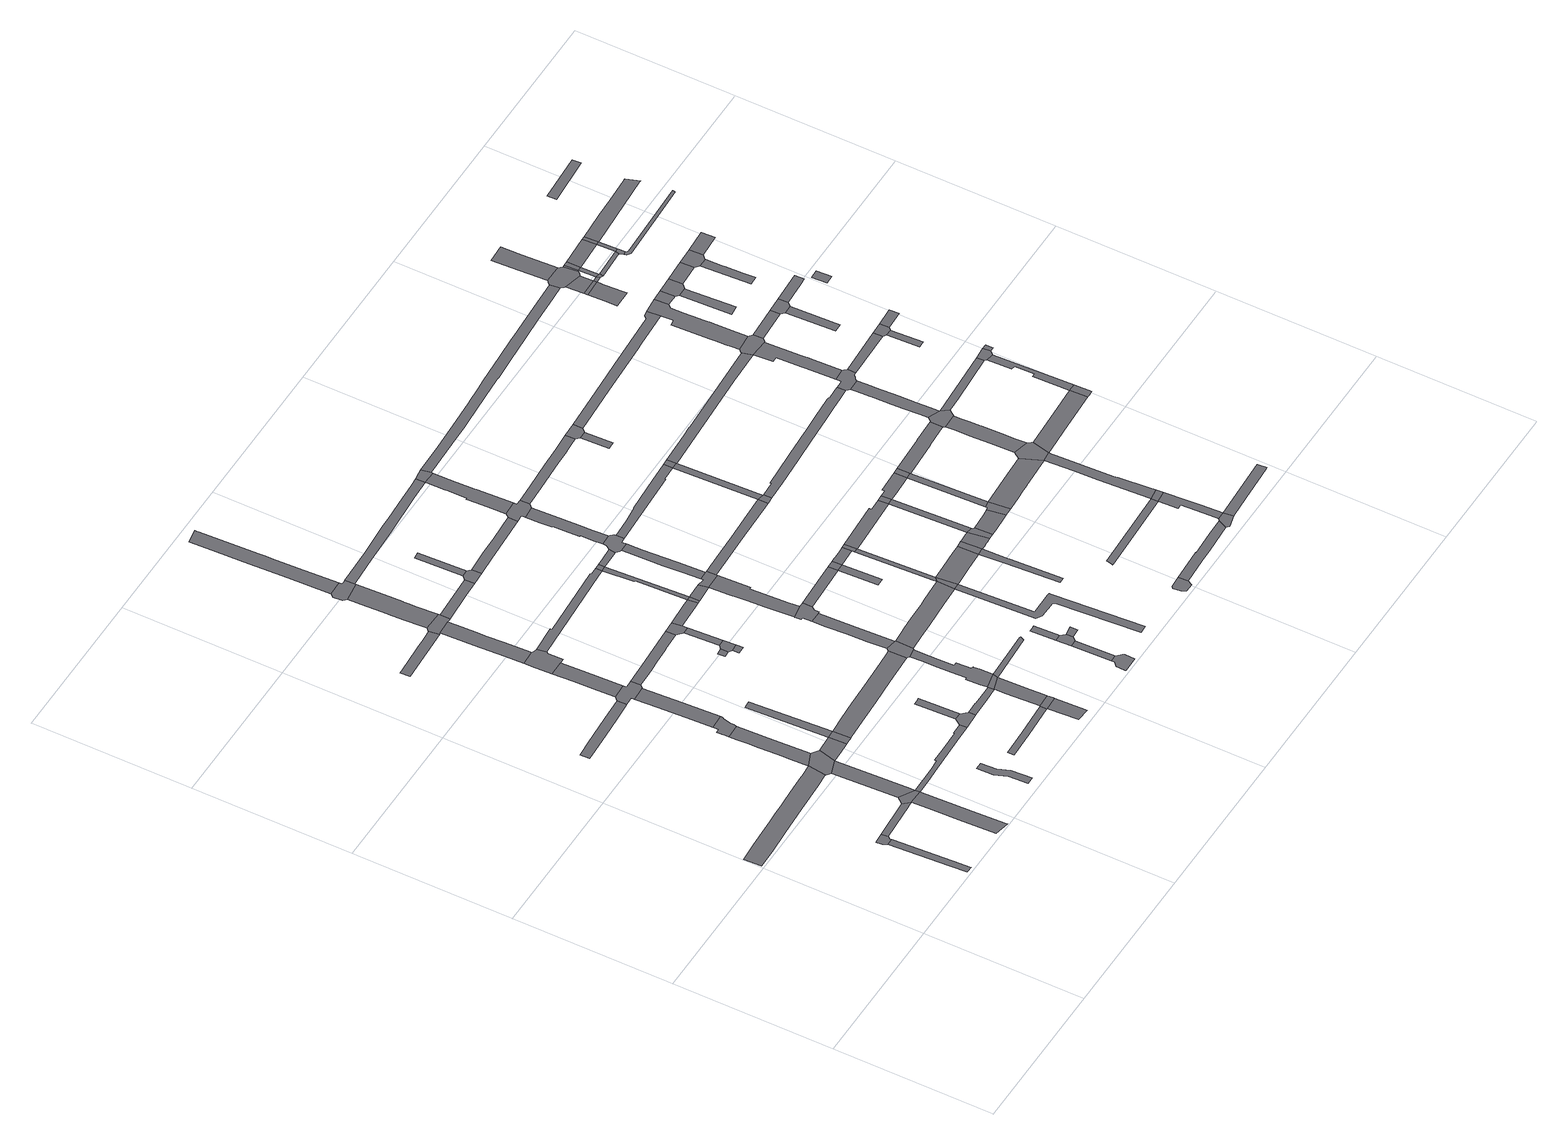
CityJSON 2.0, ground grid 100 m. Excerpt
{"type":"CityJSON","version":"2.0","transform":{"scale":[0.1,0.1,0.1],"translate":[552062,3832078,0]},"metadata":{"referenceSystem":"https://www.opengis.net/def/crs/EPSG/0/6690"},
"CityObjects":{
"road1":{"type":"Road","attributes":{"RoadStructureAttribute.sectionType":"1"},"geometry":[{"type":"MultiSurface","lod":"1","boundaries":[[[0,1,2,3,4,5,6]]]}]},
"road2":{"type":"Road","geometry":[{"type":"MultiSurface","lod":"1","boundaries":[[[7,8,9,10,3,2,11,12]]]}]},
"road3":{"type":"Road","attributes":{"RoadStructureAttribute.sectionType":"1"},"geometry":[{"type":"MultiSurface","lod":"1","boundaries":[[[13,14,15,16,17,18,19,20,21,22,23,24,25,26,27,28,29]]]}]},
"road4":{"type":"Road","attributes":{"RoadStructureAttribute.sectionType":"1"},"geometry":[{"type":"MultiSurface","lod":"1","boundaries":[[[30,31,7,12,32,33,34]]]}]},
"road5":{"type":"Road","attributes":{"RoadStructureAttribute.sectionType":"1"},"geometry":[{"type":"MultiSurface","lod":"1","boundaries":[[[34,35,36,37,38,39,40,41,42,43]]]}]},
"road6":{"type":"Road","geometry":[{"type":"MultiSurface","lod":"1","boundaries":[[[44,45,30,34,43,46]]]}]},
"road7":{"type":"Road","attributes":{"RoadStructureAttribute.sectionType":"1"},"geometry":[{"type":"MultiSurface","lod":"1","boundaries":[[[47,48,49,50,51,44,46]]]}]},
"road8":{"type":"Road","attributes":{"RoadStructureAttribute.sectionType":"1"},"geometry":[{"type":"MultiSurface","lod":"1","boundaries":[[[52,53,54,55,56,57,58,59,60,61,62]]]}]},
"road9":{"type":"Road","geometry":[{"type":"MultiSurface","lod":"1","boundaries":[[[63,64,65,66,13,29,67,68,51,50,69]]]}]},
"road10":{"type":"Road","attributes":{"RoadStructureAttribute.sectionType":"1"},"geometry":[{"type":"MultiSurface","lod":"1","boundaries":[[[70,71,72,73,74,75,76,77,78,79,80,13,66]]]}]},
"road11":{"type":"Road","attributes":{"RoadStructureAttribute.sectionType":"1"},"geometry":[{"type":"MultiSurface","lod":"1","boundaries":[[[81,82,69,50,83,84,85]]]}]},
"road12":{"type":"Road","attributes":{"RoadStructureAttribute.sectionType":"1"},"geometry":[{"type":"MultiSurface","lod":"1","boundaries":[[[86,87,88,89,90,91,92,93]]]}]},
"road13":{"type":"Road","geometry":[{"type":"MultiSurface","lod":"1","boundaries":[[[94,95,96,97,98,99,100,101,102,103,104,73,72]]]}]},
"road14":{"type":"Road","attributes":{"RoadStructureAttribute.sectionType":"1"},"geometry":[{"type":"MultiSurface","lod":"1","boundaries":[[[105,106,107,108,109,110,111,46,43,112,113,114,115,116]]]}]},
"road15":{"type":"Road","geometry":[{"type":"MultiSurface","lod":"1","boundaries":[[[117,81,85,118,119,120]]]}]},
"road16":{"type":"Road","attributes":{"RoadStructureAttribute.sectionType":"1"},"geometry":[{"type":"MultiSurface","lod":"1","boundaries":[[[121,122,123,124,125,126,99,98]]]}]},
"road17":{"type":"Road","attributes":{"RoadStructureAttribute.sectionType":"1"},"geometry":[{"type":"MultiSurface","lod":"1","boundaries":[[[127,128,129,81,117]]]}]},
"road18":{"type":"Road","geometry":[{"type":"MultiSurface","lod":"1","boundaries":[[[130,131,132,133,134,135,52,62,136,137,138,124,123,139,140,141]]]}]},
"road19":{"type":"Road","attributes":{"RoadStructureAttribute.sectionType":"1"},"geometry":[{"type":"MultiSurface","lod":"1","boundaries":[[[142,143,144,145,146,147,148,149,150,151]]]}]},
"road20":{"type":"Road","attributes":{"RoadStructureAttribute.sectionType":"1"},"geometry":[{"type":"MultiSurface","lod":"1","boundaries":[[[152,153,154,155,156,133,132]]]}]},
"road21":{"type":"Road","geometry":[{"type":"MultiSurface","lod":"1","boundaries":[[[157,158,159,160,161,162,163,154,153,164,165,166,167,168,169]]]}]},
"road22":{"type":"Road","attributes":{"RoadStructureAttribute.sectionType":"1"},"geometry":[{"type":"MultiSurface","lod":"1","boundaries":[[[170,171,172,173,174,175,176,177,161,160]]]}]},
"road23":{"type":"Road","attributes":{"RoadStructureAttribute.sectionType":"1"},"geometry":[{"type":"MultiSurface","lod":"1","boundaries":[[[178,179,180,181,182,183]]]}]},
"road24":{"type":"Road","geometry":[{"type":"MultiSurface","lod":"1","boundaries":[[[184,116,115,185,186,187]]]}]},
"road25":{"type":"Road","attributes":{"RoadStructureAttribute.sectionType":"1"},"geometry":[{"type":"MultiSurface","lod":"1","boundaries":[[[188,189,190,184,187]]]}]},
"road26":{"type":"Road","geometry":[{"type":"MultiSurface","lod":"1","boundaries":[[[191,192,142,151,175,174,193,194,195,196]]]}]},
"road27":{"type":"Road","attributes":{"RoadStructureAttribute.sectionType":"1"},"geometry":[{"type":"MultiSurface","lod":"1","boundaries":[[[197,198,199,200,201,202,203,204,117,120,205,206,207,208]]]}]},
"road28":{"type":"Road","attributes":{"RoadStructureAttribute.sectionType":"1"},"geometry":[{"type":"MultiSurface","lod":"1","boundaries":[[[209,210,211,141,140,212,213,214,215,216,217,218,219]]]}]},
"road29":{"type":"Road","attributes":{"RoadStructureAttribute.sectionType":"1"},"geometry":[{"type":"MultiSurface","lod":"1","boundaries":[[[220,221,222,223,224,225,226,227,228,229,230,231,191,196]]]}]},
"road30":{"type":"Road","attributes":{"RoadStructureAttribute.sectionType":"1"},"geometry":[{"type":"MultiSurface","lod":"1","boundaries":[[[232,233,234,186,185,235,236,237]]]}]},
"road31":{"type":"Road","attributes":{"RoadStructureAttribute.sectionType":"1"},"geometry":[{"type":"MultiSurface","lod":"1","boundaries":[[[238,239,240,241,242,243,244]]]}]},
"road32":{"type":"Road","geometry":[{"type":"MultiSurface","lod":"1","boundaries":[[[245,246,247,248]]]}]},
"road33":{"type":"Road","geometry":[{"type":"MultiSurface","lod":"1","boundaries":[[[249,250,251,252,253,254,255,256,226,225,257,258]]]}]},
"road34":{"type":"Road","geometry":[{"type":"MultiSurface","lod":"1","boundaries":[[[259,260,261,178,183,262,241,240]]]}]},
"road35":{"type":"Road","attributes":{"RoadStructureAttribute.sectionType":"1"},"geometry":[{"type":"MultiSurface","lod":"1","boundaries":[[[263,264,265,266]]]}]},
"road36":{"type":"Road","geometry":[{"type":"MultiSurface","lod":"1","boundaries":[[[267,268,245,248,266,265]]]}]},
"road37":{"type":"Road","attributes":{"RoadStructureAttribute.sectionType":"1"},"geometry":[{"type":"MultiSurface","lod":"1","boundaries":[[[269,270,271,272,236,273,274,275,276,277,261,260]]]}]},
"road38":{"type":"Road","attributes":{"RoadStructureAttribute.sectionType":"1"},"geometry":[{"type":"MultiSurface","lod":"1","boundaries":[[[278,279,195,194,280,281]]]}]},
"road39":{"type":"Road","attributes":{"RoadStructureAttribute.sectionType":"1"},"geometry":[{"type":"MultiSurface","lod":"1","boundaries":[[[282,283,268,267]]]}]},
"road40":{"type":"Road","geometry":[{"type":"MultiSurface","lod":"1","boundaries":[[[284,285,237,236,272]]]}]},
"road41":{"type":"Road","geometry":[{"type":"MultiSurface","lod":"1","boundaries":[[[286,209,219,283,282,287]]]}]},
"road42":{"type":"Road","attributes":{"RoadStructureAttribute.sectionType":"1"},"geometry":[{"type":"MultiSurface","lod":"1","boundaries":[[[288,289,290,291,292,293,294,295,296,297,298,299,300,253,252]]]}]},
"road43":{"type":"Road","attributes":{"RoadStructureAttribute.sectionType":"1"},"geometry":[{"type":"MultiSurface","lod":"1","boundaries":[[[301,302,303,304,305,169,168,306,307,308]]]}]},
"road44":{"type":"Road","attributes":{"RoadStructureAttribute.sectionType":"1"},"geometry":[{"type":"MultiSurface","lod":"1","boundaries":[[[309,310,311,312,313,314,315,316,317,318,319,320,321,322,323,324,325,326,327,328,329,285,284]]]}]},
"road45":{"type":"Road","geometry":[{"type":"MultiSurface","lod":"1","boundaries":[[[330,331,332,197,208,333,334,322,321,335,336,337,338]]]}]},
"road46":{"type":"Road","attributes":{"RoadStructureAttribute.sectionType":"1"},"geometry":[{"type":"MultiSurface","lod":"1","boundaries":[[[339,340,286,287,341,342,343]]]}]},
"road47":{"type":"Road","geometry":[{"type":"MultiSurface","lod":"1","boundaries":[[[344,278,281,345,346,347,348,349]]]}]},
"road48":{"type":"Road","attributes":{"RoadStructureAttribute.sectionType":"1"},"geometry":[{"type":"MultiSurface","lod":"1","boundaries":[[[350,351,352,353,354,284,272]]]}]},
"road49":{"type":"Road","attributes":{"RoadStructureAttribute.sectionType":"1"},"geometry":[{"type":"MultiSurface","lod":"1","boundaries":[[[355,356,357,344,349]]]}]},
"road50":{"type":"Road","attributes":{"RoadStructureAttribute.sectionType":"1"},"geometry":[{"type":"MultiSurface","lod":"1","boundaries":[[[358,359,360,361,362,363,364,330,338]]]}]},
"road51":{"type":"Road","geometry":[{"type":"MultiSurface","lod":"1","boundaries":[[[365,339,343,366]]]}]},
"road52":{"type":"Road","geometry":[{"type":"MultiSurface","lod":"1","boundaries":[[[367,368,369,370,371,372,373,374,361,360,375,376,377,378,379,380]]]}]},
"road53":{"type":"Road","attributes":{"RoadStructureAttribute.sectionType":"1"},"geometry":[{"type":"MultiSurface","lod":"1","boundaries":[[[381,307,382,383,339,365]]]}]},
"road54":{"type":"Road","geometry":[{"type":"MultiSurface","lod":"1","boundaries":[[[384,385,386,387,388,389,390,391,392,393]]]}]},
"road55":{"type":"Road","attributes":{"RoadStructureAttribute.sectionType":"1"},"geometry":[{"type":"MultiSurface","lod":"1","boundaries":[[[394,395,365,366,396]]]}]},
"road56":{"type":"Road","attributes":{"RoadStructureAttribute.sectionType":"1"},"geometry":[{"type":"MultiSurface","lod":"1","boundaries":[[[397,398,399,400,401,402,396,403,404,405,406,407,370,369]]]}]},
"road57":{"type":"Road","attributes":{"RoadStructureAttribute.sectionType":"1"},"geometry":[{"type":"MultiSurface","lod":"1","boundaries":[[[408,409,387,386]]]}]},
"road58":{"type":"Road","geometry":[{"type":"MultiSurface","lod":"1","boundaries":[[[410,308,307,381]]]}]},
"road59":{"type":"Road","attributes":{"RoadStructureAttribute.sectionType":"1"},"geometry":[{"type":"MultiSurface","lod":"1","boundaries":[[[411,412,413,414,415,416,258,257,417,418,419,420]]]}]},
"road60":{"type":"Road","geometry":[{"type":"MultiSurface","lod":"1","boundaries":[[[421,422,409,408,423,424]]]}]},
"road61":{"type":"Road","attributes":{"RoadStructureAttribute.sectionType":"1"},"geometry":[{"type":"MultiSurface","lod":"1","boundaries":[[[425,426,427,348,347,428,429,430]]]}]},
"road62":{"type":"Road","geometry":[{"type":"MultiSurface","lod":"1","boundaries":[[[431,432,433,434,394,396,402,435]]]}]},
"road63":{"type":"Road","attributes":{"RoadStructureAttribute.sectionType":"1"},"geometry":[{"type":"MultiSurface","lod":"1","boundaries":[[[436,437,438,439,440,441,442,443,444,445,336,335,446,447,448,449,450,451]]]}]},
"road64":{"type":"Road","attributes":{"RoadStructureAttribute.sectionType":"1"},"geometry":[{"type":"MultiSurface","lod":"1","boundaries":[[[452,453,454,422,421]]]}]},
"road65":{"type":"Road","attributes":{"RoadStructureAttribute.sectionType":"1"},"geometry":[{"type":"MultiSurface","lod":"1","boundaries":[[[455,456,410,381,457]]]}]},
"road66":{"type":"Road","geometry":[{"type":"MultiSurface","lod":"1","boundaries":[[[458,459,460,461,424,423]]]}]},
"road67":{"type":"Road","attributes":{"RoadStructureAttribute.sectionType":"1"},"geometry":[{"type":"MultiSurface","lod":"1","boundaries":[[[462,463,464,465,466,467,468,469,433,432]]]}]},
"road68":{"type":"Road","attributes":{"RoadStructureAttribute.sectionType":"1"},"geometry":[{"type":"MultiSurface","lod":"1","boundaries":[[[470,471,367,380,472,473,474]]]}]},
"road69":{"type":"Road","geometry":[{"type":"MultiSurface","lod":"1","boundaries":[[[475,476,477,478,479,480,481,455,457,482,483,465,464,484,485,486]]]}]},
"road70":{"type":"Road","attributes":{"RoadStructureAttribute.sectionType":"1"},"geometry":[{"type":"MultiSurface","lod":"1","boundaries":[[[487,488,489,490,491,451,492,493,494,495,496,497,498,499]]]}]},
"road71":{"type":"Road","geometry":[{"type":"MultiSurface","lod":"1","boundaries":[[[500,501,502,474]]]}]},
"road72":{"type":"Road","attributes":{"RoadStructureAttribute.sectionType":"1"},"geometry":[{"type":"MultiSurface","lod":"1","boundaries":[[[503,504,505,506,507,508,509,510,511,512,513,514,479,478]]]}]},
"road73":{"type":"Road","geometry":[{"type":"MultiSurface","lod":"1","boundaries":[[[515,470,474,502]]]}]},
"road74":{"type":"Road","geometry":[{"type":"MultiSurface","lod":"1","boundaries":[[[516,436,451,491]]]}]},
"road75":{"type":"Road","geometry":[{"type":"MultiSurface","lod":"1","boundaries":[[[517,518,519,520,521,522,425,430,523,524,507,506,525,526,527,528,529]]]}]},
"road76":{"type":"Road","attributes":{"RoadStructureAttribute.sectionType":"1"},"geometry":[{"type":"MultiSurface","lod":"1","boundaries":[[[530,531,532,436,516]]]}]},
"road77":{"type":"Road","attributes":{"RoadStructureAttribute.sectionType":"1"},"geometry":[{"type":"MultiSurface","lod":"1","boundaries":[[[533,534,535,536,537,515,502,538,539]]]}]},
"road78":{"type":"Road","attributes":{"RoadStructureAttribute.sectionType":"1"},"geometry":[{"type":"MultiSurface","lod":"1","boundaries":[[[540,541,542,543,544,431,435,545,546,547,548,549]]]}]},
"road79":{"type":"Road","attributes":{"RoadStructureAttribute.sectionType":"1"},"geometry":[{"type":"MultiSurface","lod":"1","boundaries":[[[420,550,551,552,553,554,555,556,557,558,520,519,559,560,561,562,563,564]]]}]},
"road80":{"type":"Road","attributes":{"RoadStructureAttribute.sectionType":"1"},"geometry":[{"type":"MultiSurface","lod":"1","boundaries":[[[565,566,567,516,491,568,569,570,571,572]]]}]},
"road81":{"type":"Road","geometry":[{"type":"MultiSurface","lod":"1","boundaries":[[[573,533,539,574,531,530]]]}]},
"road82":{"type":"Road","geometry":[{"type":"MultiSurface","lod":"1","boundaries":[[[575,576,411,420,564,577]]]}]},
"road83":{"type":"Road","attributes":{"RoadStructureAttribute.sectionType":"1"},"geometry":[{"type":"MultiSurface","lod":"1","boundaries":[[[572,578,579,580,581,582,583,584]]]}]},
"road84":{"type":"Road","attributes":{"RoadStructureAttribute.sectionType":"1"},"geometry":[{"type":"MultiSurface","lod":"1","boundaries":[[[585,586,587,588,589,486,485,590,591,592,593]]]}]},
"road85":{"type":"Road","geometry":[{"type":"MultiSurface","lod":"1","boundaries":[[[594,595,596,597,598,599,600]]]}]},
"road86":{"type":"Road","geometry":[{"type":"MultiSurface","lod":"1","boundaries":[[[601,565,572,584]]]}]},
"road87":{"type":"Road","attributes":{"RoadStructureAttribute.sectionType":"1"},"geometry":[{"type":"MultiSurface","lod":"1","boundaries":[[[602,603,604,573,530,605,606,607,608]]]}]},
"road88":{"type":"Road","attributes":{"RoadStructureAttribute.sectionType":"1"},"geometry":[{"type":"MultiSurface","lod":"1","boundaries":[[[609,610,611,612,601,584,613,614,615,616,617,618]]]}]},
"road89":{"type":"Road","attributes":{"RoadStructureAttribute.sectionType":"1"},"geometry":[{"type":"MultiSurface","lod":"1","boundaries":[[[619,620,621,622,529,528,623,624,625,626,627,628]]]}]},
"road90":{"type":"Road","geometry":[{"type":"MultiSurface","lod":"1","boundaries":[[[540,549,629,630,631]]]}]},
"road91":{"type":"Road","geometry":[{"type":"MultiSurface","lod":"1","boundaries":[[[609,618,632,633,634,635]]]}]},
"road92":{"type":"Road","attributes":{"RoadStructureAttribute.sectionType":"1"},"geometry":[{"type":"MultiSurface","lod":"1","boundaries":[[[593,540,631,636]]]}]},
"road93":{"type":"Road","attributes":{"RoadStructureAttribute.sectionType":"1"},"geometry":[{"type":"MultiSurface","lod":"1","boundaries":[[[637,607,609,635]]]}]},
"road94":{"type":"Road","attributes":{"RoadStructureAttribute.sectionType":"1"},"geometry":[{"type":"MultiSurface","lod":"1","boundaries":[[[638,639,633,632,640,641,642]]]}]},
"road95":{"type":"Road","geometry":[{"type":"MultiSurface","lod":"1","boundaries":[[[643,608,607,637]]]}]},
"road96":{"type":"Road","attributes":{"RoadStructureAttribute.sectionType":"1"},"geometry":[{"type":"MultiSurface","lod":"1","boundaries":[[[644,645,646,647,594,600,648,649,650]]]}]},
"road97":{"type":"Road","geometry":[{"type":"MultiSurface","lod":"1","boundaries":[[[651,585,593,636]]]}]},
"road98":{"type":"Road","attributes":{"RoadStructureAttribute.sectionType":"1"},"geometry":[{"type":"MultiSurface","lod":"1","boundaries":[[[652,653,654,655,656,657]]]}]},
"road99":{"type":"Road","geometry":[{"type":"MultiSurface","lod":"1","boundaries":[[[658,659,660,661,662,638,642,663]]]}]},
"road100":{"type":"Road","geometry":[{"type":"MultiSurface","lod":"1","boundaries":[[[664,665,666,667,668]]]}]},
"road101":{"type":"Road","attributes":{"RoadStructureAttribute.sectionType":"1"},"geometry":[{"type":"MultiSurface","lod":"1","boundaries":[[[669,670,671,672,643,637,673,674,675]]]}]},
"road102":{"type":"Road","geometry":[{"type":"MultiSurface","lod":"1","boundaries":[[[676,619,628,668,667,677]]]}]},
"road103":{"type":"Road","attributes":{"RoadStructureAttribute.sectionType":"1"},"geometry":[{"type":"MultiSurface","lod":"1","boundaries":[[[678,675,659,658]]]}]},
"road104":{"type":"Road","geometry":[{"type":"MultiSurface","lod":"1","boundaries":[[[679,669,675,678]]]}]},
"road105":{"type":"Road","geometry":[{"type":"MultiSurface","lod":"1","boundaries":[[[680,681,682,683,644,650,684,685,686,687]]]}]},
"road106":{"type":"Road","attributes":{"RoadStructureAttribute.sectionType":"1"},"geometry":[{"type":"MultiSurface","lod":"1","boundaries":[[[688,689,690,658,663,691,692,693,694,695,696,697,698]]]}]},
"road107":{"type":"Road","attributes":{"RoadStructureAttribute.sectionType":"1"},"geometry":[{"type":"MultiSurface","lod":"1","boundaries":[[[699,700,701,657,702,703,704,705,706,707,708,709,710,680,687]]]}]},
"road108":{"type":"Road","attributes":{"RoadStructureAttribute.sectionType":"1"},"geometry":[{"type":"MultiSurface","lod":"1","boundaries":[[[711,712,713,714,715,716,717,718,719,720,721,722,723,630,629,724,725,726,727,728,729,730,731]]]}]},
"road109":{"type":"Road","geometry":[{"type":"MultiSurface","lod":"1","boundaries":[[[732,652,657,701]]]}]},
"road110":{"type":"Road","attributes":{"RoadStructureAttribute.sectionType":"1"},"geometry":[{"type":"MultiSurface","lod":"1","boundaries":[[[733,734,735,736,737,738,739,740,741,742,743,744,745,746,747,575,577,748,749,750,751,752,753,754,755,756,757,758]]]}]},
"road111":{"type":"Road","attributes":{"RoadStructureAttribute.sectionType":"1"},"geometry":[{"type":"MultiSurface","lod":"1","boundaries":[[[759,760,761,679,678,762,763,764,765]]]}]},
"road112":{"type":"Road","attributes":{"RoadStructureAttribute.sectionType":"1"},"geometry":[{"type":"MultiSurface","lod":"1","boundaries":[[[766,767,768,769,770,771,772,773,774,775,698,776,777,778,779,652,732]]]}]},
"road113":{"type":"Road","attributes":{"RoadStructureAttribute.sectionType":"1"},"geometry":[{"type":"MultiSurface","lod":"1","boundaries":[[[780,781,782,783,784,785,786,651,636,787,788,789,790]]]}]},
"road114":{"type":"Road","attributes":{"RoadStructureAttribute.sectionType":"1"},"geometry":[{"type":"MultiSurface","lod":"1","boundaries":[[[791,687,686,792,793,794,795,796,797]]]}]},
"road115":{"type":"Road","geometry":[{"type":"MultiSurface","lod":"1","boundaries":[[[798,799,800,688,698,775,801,802,803,804]]]}]},
"road116":{"type":"Road","attributes":{"RoadStructureAttribute.sectionType":"1"},"geometry":[{"type":"MultiSurface","lod":"1","boundaries":[[[805,806,807,808,809,810,811,812,813,814,815,798,804]]]}]},
"road117":{"type":"Road","attributes":{"RoadStructureAttribute.sectionType":"1"},"geometry":[{"type":"MultiSurface","lod":"1","boundaries":[[[816,817,818,819,820,821,676,677,822,823,824,825,826,827]]]}]},
"road118":{"type":"Road","geometry":[{"type":"MultiSurface","lod":"1","boundaries":[[[828,829,830,831,759,765,812,811,832,833,834]]]}]},
"road119":{"type":"Road","attributes":{"RoadStructureAttribute.sectionType":"1"},"geometry":[{"type":"MultiSurface","lod":"1","boundaries":[[[835,836,837,838,839,840,841,842,843,844,845,846,847,848,849,850,851,852,828,834]]]}]},
"road120":{"type":"Road","attributes":{"RoadStructureAttribute.sectionType":"1"},"geometry":[{"type":"MultiSurface","lod":"1","boundaries":[[[853,854,855,856,857,801,775,858,859,860,861]]]}]},
"road121":{"type":"Road","geometry":[{"type":"MultiSurface","lod":"1","boundaries":[[[862,863,864,865,866,867,868,731,730,843,842,869,870,871,872,873,874,875,876]]]}]},
"road122":{"type":"Road","attributes":{"RoadStructureAttribute.sectionType":"1"},"geometry":[{"type":"MultiSurface","lod":"1","boundaries":[[[790,877,878,879,880,881,882,883,884,865,864,885,886,887,888,889]]]}]},
"road123":{"type":"Road","attributes":{"RoadStructureAttribute.sectionType":"1"},"geometry":[{"type":"MultiSurface","lod":"1","boundaries":[[[890,834,833,891,892]]]}]},
"road124":{"type":"Road","geometry":[{"type":"MultiSurface","lod":"1","boundaries":[[[893,894,895,896,897,898,899,780,790,889,900,901,902,903,904]]]}]},
"road125":{"type":"Road","geometry":[{"type":"MultiSurface","lod":"1","boundaries":[[[853,861,905,906,907]]]}]},
"road126":{"type":"Road","attributes":{"RoadStructureAttribute.sectionType":"1"},"geometry":[{"type":"MultiSurface","lod":"1","boundaries":[[[908,876,875,909]]]}]},
"road127":{"type":"Road","attributes":{"RoadStructureAttribute.sectionType":"1"},"geometry":[{"type":"MultiSurface","lod":"1","boundaries":[[[910,911,816,827,912,913,914,915,916,917,918,919,920,897,896,921,922,923,924,925,926,927,928,929]]]}]},
"road128":{"type":"Road","attributes":{"RoadStructureAttribute.sectionType":"1"},"geometry":[{"type":"MultiSurface","lod":"1","boundaries":[[[930,931,932,933,934,853,907,935]]]}]},
"road129":{"type":"Road","attributes":{"RoadStructureAttribute.sectionType":"1"},"geometry":[{"type":"MultiSurface","lod":"1","boundaries":[[[936,904,903,937,938]]]}]},
"road130":{"type":"Road","attributes":{"RoadStructureAttribute.sectionType":"1"},"geometry":[{"type":"MultiSurface","lod":"1","boundaries":[[[939,940,941,942,943,944,945,946,947]]]}]},
"road131":{"type":"Road","geometry":[{"type":"MultiSurface","lod":"1","boundaries":[[[948,890,892,930,935,949]]]}]},
"road132":{"type":"Road","geometry":[{"type":"MultiSurface","lod":"1","boundaries":[[[950,951,947,946]]]}]},
"road133":{"type":"Road","geometry":[{"type":"MultiSurface","lod":"1","boundaries":[[[952,953,954,955]]]}]},
"road134":{"type":"Road","geometry":[{"type":"MultiSurface","lod":"1","boundaries":[[[956,957,910,929,958]]]}]},
"road135":{"type":"Road","attributes":{"RoadStructureAttribute.sectionType":"1"},"geometry":[{"type":"MultiSurface","lod":"1","boundaries":[[[959,951,950,960,961]]]}]},
"road136":{"type":"Road","attributes":{"RoadStructureAttribute.sectionType":"1"},"geometry":[{"type":"MultiSurface","lod":"1","boundaries":[[[962,948,949,963]]]}]},
"road137":{"type":"Road","geometry":[{"type":"MultiSurface","lod":"1","boundaries":[[[964,965,908,909,952,955,966]]]}]},
"road138":{"type":"Road","geometry":[{"type":"MultiSurface","lod":"1","boundaries":[[[967,968,969,970,971,733,758,972,973,959,961,974,975,976,977,978]]]}]},
"road139":{"type":"Road","attributes":{"RoadStructureAttribute.sectionType":"1"},"geometry":[{"type":"MultiSurface","lod":"1","boundaries":[[[979,980,981,982]]]}]},
"road140":{"type":"Road","attributes":{"RoadStructureAttribute.sectionType":"1"},"geometry":[{"type":"MultiSurface","lod":"1","boundaries":[[[983,984,985,986]]]}]},
"road141":{"type":"Road","attributes":{"RoadStructureAttribute.sectionType":"1"},"geometry":[{"type":"MultiSurface","lod":"1","boundaries":[[[987,950,946,988]]]}]},
"road142":{"type":"Road","geometry":[{"type":"MultiSurface","lod":"1","boundaries":[[[989,936,938,982,981,990]]]}]},
"road143":{"type":"Road","attributes":{"RoadStructureAttribute.sectionType":"1"},"geometry":[{"type":"MultiSurface","lod":"1","boundaries":[[[991,992,993,994,969,968,967,978]]]}]},
"road144":{"type":"Road","geometry":[{"type":"MultiSurface","lod":"1","boundaries":[[[995,956,958,986,985,996]]]}]},
"road145":{"type":"Road","geometry":[{"type":"MultiSurface","lod":"1","boundaries":[[[987,988,997,998,999]]]}]},
"road146":{"type":"Road","attributes":{"RoadStructureAttribute.sectionType":"1"},"geometry":[{"type":"MultiSurface","lod":"1","boundaries":[[[1000,1001,987,999]]]}]},
"road147":{"type":"Road","attributes":{"RoadStructureAttribute.sectionType":"1"},"geometry":[{"type":"MultiSurface","lod":"1","boundaries":[[[1002,977,976,1001]]]}]},
"road148":{"type":"Road","attributes":{"RoadStructureAttribute.sectionType":"1"},"geometry":[{"type":"MultiSurface","lod":"1","boundaries":[[[1003,964,966,1004]]]}]},
"road149":{"type":"Road","geometry":[{"type":"MultiSurface","lod":"1","boundaries":[[[1005,1002,1001,1000]]]}]},
"road150":{"type":"Road","attributes":{"RoadStructureAttribute.sectionType":"1"},"geometry":[{"type":"MultiSurface","lod":"1","boundaries":[[[1006,998,997,1007]]]}]},
"road151":{"type":"Road","attributes":{"RoadStructureAttribute.sectionType":"1"},"geometry":[{"type":"MultiSurface","lod":"1","boundaries":[[[1008,1009,995,996,1010]]]}]},
"road152":{"type":"Road","attributes":{"RoadStructureAttribute.sectionType":"1"},"geometry":[{"type":"MultiSurface","lod":"1","boundaries":[[[1011,1012,989,990,1013,1014]]]}]},
"road153":{"type":"Road","attributes":{"RoadStructureAttribute.sectionType":"1"},"geometry":[{"type":"MultiSurface","lod":"1","boundaries":[[[1015,1005,1000,1016]]]}]},
"road154":{"type":"Road","attributes":{"RoadStructureAttribute.sectionType":"1"},"geometry":[{"type":"MultiSurface","lod":"1","boundaries":[[[1017,1018,1019,1020,1021,1022,1023]]]}]},
"road155":{"type":"Road","geometry":[{"type":"MultiSurface","lod":"1","boundaries":[[[1024,1006,1007,1025,1026]]]}]},
"road156":{"type":"Road","attributes":{"RoadStructureAttribute.sectionType":"1"},"geometry":[{"type":"MultiSurface","lod":"1","boundaries":[[[1027,1016,1006,1024]]]}]},
"road157":{"type":"Road","geometry":[{"type":"MultiSurface","lod":"1","boundaries":[[[1028,1008,1010,1017,1023,1029,1030]]]}]},
"road158":{"type":"Road","geometry":[{"type":"MultiSurface","lod":"1","boundaries":[[[1031,1015,1016,1027]]]}]},
"road159":{"type":"Road","attributes":{"RoadStructureAttribute.sectionType":"1"},"geometry":[{"type":"MultiSurface","lod":"1","boundaries":[[[1032,1033,1034,1035]]]}]},
"road160":{"type":"Road","attributes":{"RoadStructureAttribute.sectionType":"1"},"geometry":[{"type":"MultiSurface","lod":"1","boundaries":[[[1036,1028,1030,1037]]]}]},
"road161":{"type":"Road","attributes":{"RoadStructureAttribute.sectionType":"1"},"geometry":[{"type":"MultiSurface","lod":"1","boundaries":[[[1038,1039,1026,1025,1040,1041,1042,1043]]]}]},
"road162":{"type":"Road","attributes":{"RoadStructureAttribute.sectionType":"1"},"geometry":[{"type":"MultiSurface","lod":"1","boundaries":[[[1044,1045,1046,1047,1048,1031,1027,1049,1050]]]}]},
"road163":{"type":"Road","attributes":{"RoadStructureAttribute.sectionType":"1"},"geometry":[{"type":"MultiSurface","lod":"1","boundaries":[[[1051,1052,1053,1054]]]}]}
},
"vertices":[
[561,22,0],[555,131,0],[535,501,0],[494,499,0],[515,129,0],[521,22,0],[561,20,0],
[541,568,0],[476,563,0],[475,563,0],[477,524,0],[534,512,0],[544,527,0],
[796,1165,0],[714,1161,0],[703,1160,0],[613,1156,0],[503,1151,0],[469,1149,0],[385,1145,0],[322,1142,0],[235,1138,0],[133,1133,0],[7,1127,0],[13,1016,0],[134,1021,0],[290,1029,0],[494,1039,0],[686,1049,0],[780,1054,0],
[796,585,0],[795,584,0],[797,544,0],[805,545,0],[831,547,0],
[832,542,0],[837,415,0],[843,255,0],[853,28,0],[945,8,0],[945,22,0],[934,256,0],[922,536,0],[922,541,0],
[827,626,0],[798,588,0],[920,571,0],
[920,581,0],[919,602,0],[908,852,0],[898,1060,0],[808,1029,0],
[711,2312,0],[567,2305,0],[365,2294,0],[257,2288,0],[261,2229,0],[290,2231,0],[447,2238,0],[594,2245,0],[620,2248,0],[693,2253,0],[714,2254,0],
[920,1176,0],[906,1188,0],[899,1192,0],[883,1201,0],[785,1049,0],[793,1042,0],[926,1171,0],
[878,1278,0],[872,1429,0],[861,1653,0],[775,1649,0],[777,1600,0],[780,1536,0],[783,1467,0],[786,1407,0],[790,1320,0],[791,1299,0],[795,1192,0],
[1037,1177,0],[1031,1177,0],[974,1064,0],[1019,1066,0],[1042,1067,0],
[1305,192,0],[1276,268,0],[1272,363,0],[1227,361,0],[1231,259,0],[1261,182,0],[1268,62,0],[1313,65,0],
[868,1673,0],[867,1691,0],[881,1746,0],[882,1749,0],[886,1765,0],[793,1760,0],[795,1726,0],[770,1725,0],[771,1698,0],[772,1691,0],[773,1681,0],
[1400,603,0],[1400,596,0],[1255,593,0],[1171,591,0],[1171,584,0],[1171,578,0],[1101,575,0],[1009,544,0],[1123,548,0],[1401,558,0],[1472,560,0],[1470,604,0],
[1087,1180,0],[1080,1069,0],[1081,1069,0],[1092,1070,0],
[882,1850,0],[874,2002,0],[862,2240,0],[770,2236,0],[777,2098,0],[787,1885,0],
[1057,1687,0],[1033,1685,0],[1010,1684,0],
[864,2321,0],[828,2319,0],[827,2340,0],[735,2336,0],[722,2323,0],[721,2322,0],[745,2255,0],[758,2256,0],[769,2256,0],[870,2250,0],[879,2260,0],[878,2321,0],
[663,3462,0],[607,3458,0],[566,3456,0],[565,3456,0],[544,3455,0],[507,3453,0],[347,3445,0],[316,3443,0],[319,3383,0],[676,3400,0],
[816,2563,0],[811,2721,0],[717,2720,0],[723,2590,0],[730,2445,0],
[830,2884,0],[816,2889,0],[803,2894,0],[801,2897,0],[709,2891,0],[712,2830,0],[712,2820,0],[824,2721,0],[841,2722,0],[836,2811,0],[840,2818,0],[846,2827,0],[836,2885,0],
[793,3072,0],[788,3168,0],[785,3239,0],[781,3323,0],[777,3406,0],[685,3401,0],[695,3194,0],[704,3006,0],
[1807,292,0],[1587,282,0],[1416,274,0],[1418,234,0],[1588,242,0],[1807,252,0],
[1497,644,0],[1577,564,0],[1575,607,0],[1542,642,0],
[1532,897,0],[1509,895,0],[1485,894,0],
[682,3482,0],[672,3471,0],[792,3407,0],[806,3408,0],[803,3468,0],[803,3478,0],
[1765,1216,0],[1753,1214,0],[1661,1209,0],[1474,1200,0],[1321,1193,0],[1200,1187,0],[1186,1186,0],[1102,1181,0],[1190,1075,0],[1393,1085,0],[1566,1094,0],[1769,1104,0],
[1299,2341,0],[1104,2331,0],[1050,2329,0],[966,2264,0],[1006,2265,0],[1078,2269,0],[1079,2269,0],[1168,2274,0],[1181,2274,0],[1182,2275,0],[1302,2280,0],
[795,3618,0],[793,3656,0],[792,3691,0],[792,3696,0],[789,3754,0],[779,3978,0],[658,3964,0],[662,3882,0],[669,3753,0],[672,3690,0],[675,3614,0],[679,3527,0],
[1695,608,0],[1653,608,0],[1653,610,0],[1696,568,0],[1794,572,0],[1792,609,0],
[1905,56,0],[1905,72,0],[1896,253,0],[1811,249,0],[1811,244,0],[1821,62,0],[1906,55,0],
[1330,2015,0],[1290,2013,0],[1292,1968,0],[1332,1970,0],
[760,4047,0],[756,4047,0],[745,4047,0],[744,4066,0],[653,4062,0],[635,4041,0],[634,4040,0],[638,3982,0],[779,3989,0],[776,4048,0],
[1896,266,0],[1894,297,0],[1808,293,0],[1809,251,0],
[1354,1913,0],[1398,1915,0],[1396,1957,0],[1352,1955,0],
[1393,2037,0],[1348,2034,0],
[1893,318,0],[1889,405,0],[1885,502,0],[1881,600,0],[1795,572,0],[1796,566,0],[1799,498,0],[1803,402,0],[1807,324,0],
[1101,3483,0],[962,3476,0],[997,3417,0],[1104,3423,0],
[1382,2250,0],[1337,2248,0],
[1888,633,0],[1792,611,0],
[1372,2344,0],[1380,2284,0],
[735,4277,0],[725,4477,0],[724,4516,0],[722,4551,0],[710,4784,0],[705,4893,0],[704,4919,0],[704,4923,0],[704,4943,0],[613,4925,0],[619,4784,0],[628,4596,0],[641,4325,0],
[1478,2903,0],[1476,2906,0],[1475,2911,0],[1008,2886,0],[1005,2896,0],[1479,2863,0],[1528,2866,0],[1526,2905,0],
[1889,637,0],[1890,640,0],[1887,719,0],[1885,753,0],[1885,755,0],[1874,758,0],[1872,758,0],[1868,851,0],[1844,851,0],[1842,948,0],[1841,1060,0],[1841,1097,0],[1841,1101,0],[1784,1091,0],[1787,1022,0],[1790,919,0],[1792,837,0],[1796,750,0],[1796,744,0],[1785,744,0],[1789,653,0],
[1777,1231,0],[1776,1229,0],[1768,1220,0],[1774,1100,0],[1779,1096,0],[1848,1107,0],[1849,1219,0],[1845,1219,0],[1845,1220,0],
[1565,2354,0],[1524,2352,0],[1446,2287,0],[1536,2291,0],[1572,2293,0],
[1122,3505,0],[1134,3424,0],[1157,3425,0],[1188,3427,0],[1185,3487,0],[1164,3505,0],
[1885,600,0],[2198,616,0],[2204,630,0],[2210,643,0],[2203,643,0],
[1151,3805,0],[1131,3803,0],[1111,3802,0],
[1838,1353,0],[1833,1487,0],[1826,1686,0],[1755,1684,0],[1758,1599,0],[1764,1474,0],[1768,1348,0],
[1588,2355,0],[1591,2294,0],
[1850,1799,0],[1835,1798,0],[1821,1797,0],[1736,1785,0],[1736,1783,0],[1737,1772,0],[1739,1745,0],[1753,1745,0],[1830,1686,0],[1836,1687,0],[1836,1688,0],[1834,1719,0],[1843,1729,0],[1852,1740,0],
[1560,2869,0],[1542,2674,0],[1550,2671,0],
[2367,94,0],[2358,103,0],[2337,125,0],[2297,123,0],[2298,104,0],[2270,81,0],[2269,22,0],[2271,17,0],[2370,22,0],[2374,86,0],
[1692,2361,0],[1597,2356,0],[1702,2300,0],
[1816,1865,0],[1812,1941,0],[1802,2103,0],[1815,2104,0],[1808,2246,0],[1805,2302,0],[1703,2292,0],[1710,2174,0],[1714,2126,0],[1717,2072,0],[1724,1955,0],
[2330,370,0],[2286,368,0],
[1559,2907,0],
[1633,4090,0],[1575,4086,0],[1430,4078,0],[1297,4071,0],[1240,4069,0],[1016,4057,0],[981,3999,0],[1220,4010,0],[1499,4025,0],[1636,4032,0],
[2324,462,0],[2282,460,0],[2350,395,0],[2349,437,0],
[1626,3510,0],[1455,3500,0],[1334,3495,0],[1306,3433,0],[1540,3445,0],[1628,3449,0],
[1803,2371,0],[1791,2371,0],[1736,2368,0],[1737,2353,0],[1805,2313,0],
[2352,1244,0],[2347,1244,0],[2264,1239,0],[2195,1236,0],[2155,1233,0],[2115,1232,0],[2035,1228,0],[1962,1224,0],[1915,1222,0],[1855,1219,0],[1858,1108,0],[1940,1112,0],[2046,1117,0],[2217,1126,0],[2335,1131,0],[2348,1132,0],
[2317,620,0],[2296,619,0],[2275,618,0],
[1685,2913,0],[1607,2909,0],[1680,2873,0],
[2357,395,0],[2407,398,0],[2407,443,0],[2355,438,0],
[1783,2547,0],[1772,2756,0],[1768,2850,0],[1712,2848,0],[1714,2807,0],[1719,2711,0],[1724,2596,0],[1731,2480,0],
[2157,1812,0],[2068,1808,0],[2155,1752,0],[2157,1752,0],[2159,1752,0],
[1796,2941,0],[1791,2946,0],[1780,2958,0],[1774,2964,0],[1705,2960,0],[1706,2942,0],[1701,2935,0],[1683,2871,0],[1701,2856,0],[1766,2880,0],[1799,2882,0],[1796,2931,0],
[2573,655,0],[2572,670,0],[2558,669,0],[2412,668,0],[2388,1133,0],[2372,640,0],[2405,618,0],[2495,616,0],[2510,614,0],[2520,609,0],[2525,602,0],[2561,88,0],[2610,91,0],
[2171,1509,0],[2217,1511,0],[2207,1754,0],
[1768,3062,0],[1764,3149,0],[1757,3299,0],[1751,3434,0],[1673,3426,0],[1678,3337,0],[1681,3265,0],[1686,3264,0],[1689,3191,0],[1694,3102,0],[1699,3102,0],[1702,3018,0],
[2204,1814,0],
[2373,1265,0],
[1739,3515,0],[1736,3515,0],[1735,3537,0],[1646,3532,0],[1644,3530,0],[1636,3521,0],[1671,3452,0],[1672,3442,0],[1755,3438,0],[1757,3441,0],[1761,3445,0],[1772,3456,0],[1769,3516,0],
[2350,1742,0],[2325,1741,0],[2351,1263,0],
[2321,1819,0],[2289,1817,0],[2242,1815,0],[2230,1815,0],[2229,1815,0],[2209,1754,0],[2324,1761,0],
[2412,2392,0],[2282,2388,0],[2096,2381,0],[1969,2377,0],[1845,2373,0],[1942,2317,0],[2058,2321,0],[2134,2324,0],[2378,2331,0],[2414,2333,0],
[1636,4021,0],[1640,3910,0],[1640,3889,0],[1641,3881,0],[1644,3774,0],[1634,3774,0],[1634,3772,0],[1634,3762,0],[1640,3643,0],[1724,3763,0],[1724,3776,0],[1720,3883,0],[1720,3892,0],[1716,4026,0],[1716,4028,0],
[2636,1277,0],[2584,1275,0],[2465,1268,0],[2394,1134,0],[2408,1134,0],[2520,1141,0],[2624,1146,0],[2642,1147,0],
[2346,1820,0],[2325,1748,0],
[1706,4099,0],[1648,4091,0],[1716,4039,0],
[2652,986,0],[2672,658,0],[2690,658,0],[2707,659,0],[2692,987,0],[2692,988,0],[2685,1149,0],
[2389,2971,0],[2265,2965,0],[2024,2952,0],[2025,2948,0],[1923,2937,0],[2152,2899,0],[2298,2906,0],[2298,2913,0],[2392,2914,0],
[3022,118,0],[2948,114,0],[2935,103,0],[2942,53,0],[2954,27,0],[3008,25,0],[3025,57,0],
[2678,1280,0],
[2649,1819,0],[2648,1835,0],[2347,1820,0],[2358,1742,0],[2731,1760,0],[2732,1760,0],[2728,1823,0],
[2755,1284,0],[2754,1284,0],[2736,1283,0],[2688,1280,0],[2686,1149,0],[2697,1150,0],[2704,1150,0],[2733,1151,0],[2740,1151,0],[2774,1153,0],
[2319,3543,0],[2206,3537,0],[2068,3531,0],[1897,3522,0],[1904,3463,0],[2123,3474,0],[2197,3477,0],[2254,3480,0],[2255,3480,0],[2322,3483,0],
[2458,2334,0],[2456,2383,0],[2453,2384,0],
[2810,1155,0],[2804,1265,0],[2793,1270,0],[2793,1277,0],
[2432,2912,0],
[2770,1762,0],
[2956,1274,0],[2914,1271,0],[2844,1157,0],[2936,1161,0],[2975,1163,0],
[2766,1825,0],
[3502,135,0],[3386,131,0],[3232,124,0],[3232,129,0],[3190,65,0],[3275,69,0],[3478,80,0],
[2428,2973,0],
[3466,538,0],[2938,516,0],[2934,494,0],[2929,473,0],[2934,473,0],[3469,496,0],
[3010,1297,0],[2970,1288,0],[2971,1281,0],[2968,1280,0],[2967,1279,0],[3026,1165,0],
[2350,3288,0],[2375,3289,0],[2397,3290,0],[2390,3464,0],[2343,3462,0],
[2948,1849,0],[2805,1843,0],[2805,1827,0],[2804,1827,0],[2807,1763,0],[2950,1769,0],[2952,1768,0],
[2413,3548,0],[2411,3488,0],
[2989,1770,0],
[2986,1851,0],
[3516,144,0],[3515,140,0],[3512,138,0],[3508,137,0],[3490,68,0],[3494,64,0],[3573,83,0],[3565,143,0],
[3377,1315,0],[3203,1307,0],[3053,1299,0],[3122,1170,0],[3167,1172,0],[3219,1175,0],[3222,1175,0],[3334,1181,0],[3402,1184,0],[3425,1186,0],[3434,1186,0],
[3559,282,0],[3553,362,0],[3541,502,0],[3469,492,0],[3475,374,0],[3500,375,0],[3504,374,0],[3509,282,0],[3516,162,0],[3516,154,0],[3516,148,0],[3516,145,0],
[3339,2435,0],[3270,2431,0],[3268,2438,0],[3253,2437,0],[3106,2429,0],[2994,2423,0],[2935,2421,0],[2842,2416,0],[2826,2415,0],[2634,2403,0],[2590,2400,0],[2554,2399,0],[2554,2389,0],[2581,2339,0],[2769,2350,0],[2940,2360,0],[3114,2370,0],[3204,2375,0],[3286,2380,0],[3364,2384,0],[3361,2436,0],
[3537,545,0],
[3264,4176,0],[3152,4171,0],[2997,4163,0],[2830,4155,0],[2809,4154,0],[2669,4146,0],[2465,4134,0],[2385,4129,0],[2284,4122,0],[2275,4122,0],[2179,4116,0],[2178,4116,0],[2175,4116,0],[2121,4112,0],[1907,4105,0],[1955,4047,0],[2105,4051,0],[2144,4054,0],[2446,4070,0],[2517,4073,0],[2519,4073,0],[2668,4081,0],[2839,4091,0],[3007,4102,0],[3183,4110,0],[3274,4115,0],
[3383,1868,0],[3229,1862,0],[3223,1861,0],[2990,1770,0],[3227,1781,0],[3230,1782,0],[3382,1789,0],
[3531,602,0],[3525,674,0],[3523,694,0],[3521,713,0],[3516,774,0],[3513,801,0],[3496,1149,0],[3495,1178,0],[3495,1191,0],[3495,1193,0],[3440,1065,0],[3443,1005,0],[3449,857,0],[3466,542,0],
[3330,3016,0],[3053,3003,0],[2704,2986,0],[2701,2986,0],[2676,2985,0],[2643,2983,0],[2631,2983,0],[2436,2912,0],[2656,2924,0],[3124,2947,0],[3351,2954,0],
[3976,165,0],[3720,92,0],[3721,92,0],[3764,95,0],[3971,105,0],[3978,106,0],[3980,106,0],
[3408,1356,0],[3395,1339,0],[3384,1325,0],[3522,1304,0],[3518,1309,0],[3516,1312,0],[3501,1331,0],
[3498,1404,0],[3495,1465,0],[3490,1612,0],[3490,1614,0],[3487,1689,0],[3483,1742,0],[3482,1779,0],[3391,1777,0],[3393,1721,0],[3396,1630,0],[3403,1502,0],
[3350,3617,0],[3319,3613,0],[3301,3593,0],[3300,3593,0],[2911,3573,0],[2685,3562,0],[2452,3490,0],[2734,3504,0],[3078,3521,0],[3121,3523,0],[3303,3533,0],[3359,3536,0],
[3406,1893,0],[3403,1889,0],[3392,1874,0],[3388,1868,0],[3498,1799,0],[3513,1816,0],[3479,1861,0],
[3478,1876,0],[3476,1923,0],[3472,2009,0],[3467,2113,0],[3466,2147,0],[3463,2226,0],[3459,2314,0],[3456,2366,0],[3384,2365,0],[3385,2329,0],[3389,2248,0],[3389,2243,0],[3395,2116,0],[3395,2115,0],[3398,2048,0],[3398,2040,0],[3403,1943,0],[3403,1942,0],
[3960,1326,0],[3865,1321,0],[3724,1314,0],[3541,1305,0],[3528,1304,0],[3511,1194,0],[3525,1194,0],[3672,1202,0],[3965,1216,0],
[3492,2468,0],[3488,2472,0],[3485,2475,0],[3410,2471,0],[3412,2438,0],[3409,2438,0],[3400,2437,0],[3458,2372,0],[3462,2378,0],[3465,2382,0],[3472,2388,0],[3480,2396,0],[3488,2402,0],[3505,2403,0],[3505,2452,0],
[3351,2951,0],[3359,2834,0],[3390,2837,0],[3392,2837,0],[3400,2681,0],[3401,2663,0],[3401,2662,0],[3407,2518,0],[3477,2650,0],[3475,2689,0],[3473,2708,0],[3472,2728,0],[3463,2945,0],
[3927,1887,0],[3608,1822,0],[3930,1840,0],
[3478,3027,0],[3473,3032,0],[3464,3041,0],[3458,3046,0],[3350,3037,0],[3344,3031,0],[3336,3023,0],[3465,2947,0],[3474,2957,0],[3482,2966,0],[3483,2968,0],[3479,3027,0],
[3981,1216,0],[4013,1218,0],[4008,1324,0],
[3814,2467,0],[3817,2411,0],
[3450,3627,0],[3430,3625,0],[3359,3528,0],[3364,3465,0],[3361,3457,0],[3359,3457,0],[3327,3454,0],[3340,3209,0],[3341,3183,0],[3344,3119,0],[3346,3079,0],[3453,3147,0],[3449,3243,0],[3447,3284,0],[3446,3294,0],[3445,3324,0],[3444,3347,0],[3438,3440,0],[3436,3521,0],[3456,3541,0],
[3940,1828,0],[3947,1678,0],[3972,1674,0],[3977,1553,0],[3956,1552,0],[3988,1821,0],
[3686,3038,0],[3553,2971,0],[3689,2978,0],
[3306,3857,0],[3309,3779,0],[3420,3780,0],[3419,3808,0],[3412,3920,0],[3411,3933,0],[3411,3946,0],[3411,3961,0],[3303,3958,0],
[4006,1892,0],[4009,1844,0],
[3410,3984,0],[3302,3982,0],
[3837,2396,0],[3845,2196,0],[3887,2198,0],[3879,2394,0],
[3520,3630,0],[3467,3628,0],[3525,3541,0],
[3296,4093,0],[3408,4034,0],[3406,4064,0],
[4036,1893,0],[4038,1845,0],
[3892,2471,0],[3831,2468,0],[3894,2413,0],
[3350,4200,0],[3348,4200,0],[3288,4202,0],[3284,4197,0],[3277,4191,0],[3280,4109,0],[3289,4100,0],[3411,4070,0],[3416,4075,0],[3431,4092,0],[3420,4178,0],[3399,4199,0],
[3726,2651,0],[3780,2653,0],[3766,2958,0],[3712,2956,0],
[3559,3207,0],[3619,3212,0],[3601,3523,0],[3545,3522,0],
[3442,3986,0],[3449,3963,0],
[3784,3043,0],[3787,2983,0],
[3389,4419,0],[3383,4548,0],[3271,4543,0],[3279,4375,0],
[3624,3635,0],[3628,3552,0],
[3468,3956,0],[3472,3979,0],[3468,3981,0],
[3463,4094,0],[3437,4093,0],
[3432,4179,0],
[4008,2477,0],[4011,2417,0],
[3462,4181,0],
[3661,3987,0],[3653,3964,0],
[3763,3642,0],[3731,3640,0],[3767,3557,0],
[3981,3053,0],[3909,3049,0],[3940,2991,0],[3984,2993,0],
[3652,4190,0],[3657,4104,0],
[3793,3536,0],[3809,3227,0],[3864,3230,0],[3860,3310,0],[3854,3418,0],[3853,3437,0],[3849,3531,0],
[3684,3988,0],[3664,3937,0],[3685,3944,0],
[3680,4105,0],
[3868,3647,0],[3848,3538,0],[3872,3562,0],
[3675,4191,0],
[4070,2968,0],[4016,2966,0],[4021,2872,0],[4075,2874,0],
[4016,3654,0],[4020,3569,0],
[3699,3927,0],[3688,3936,0],[3669,3923,0],[3690,3908,0],[4212,3926,0],[4215,3944,0],
[4164,4214,0],[4162,4214,0],[4143,4212,0],[3987,4205,0],[3857,4200,0],[4190,4132,0],[4191,4132,0],
[4149,4534,0],[3843,4517,0],[3846,4461,0],[4153,4479,0]
]}
